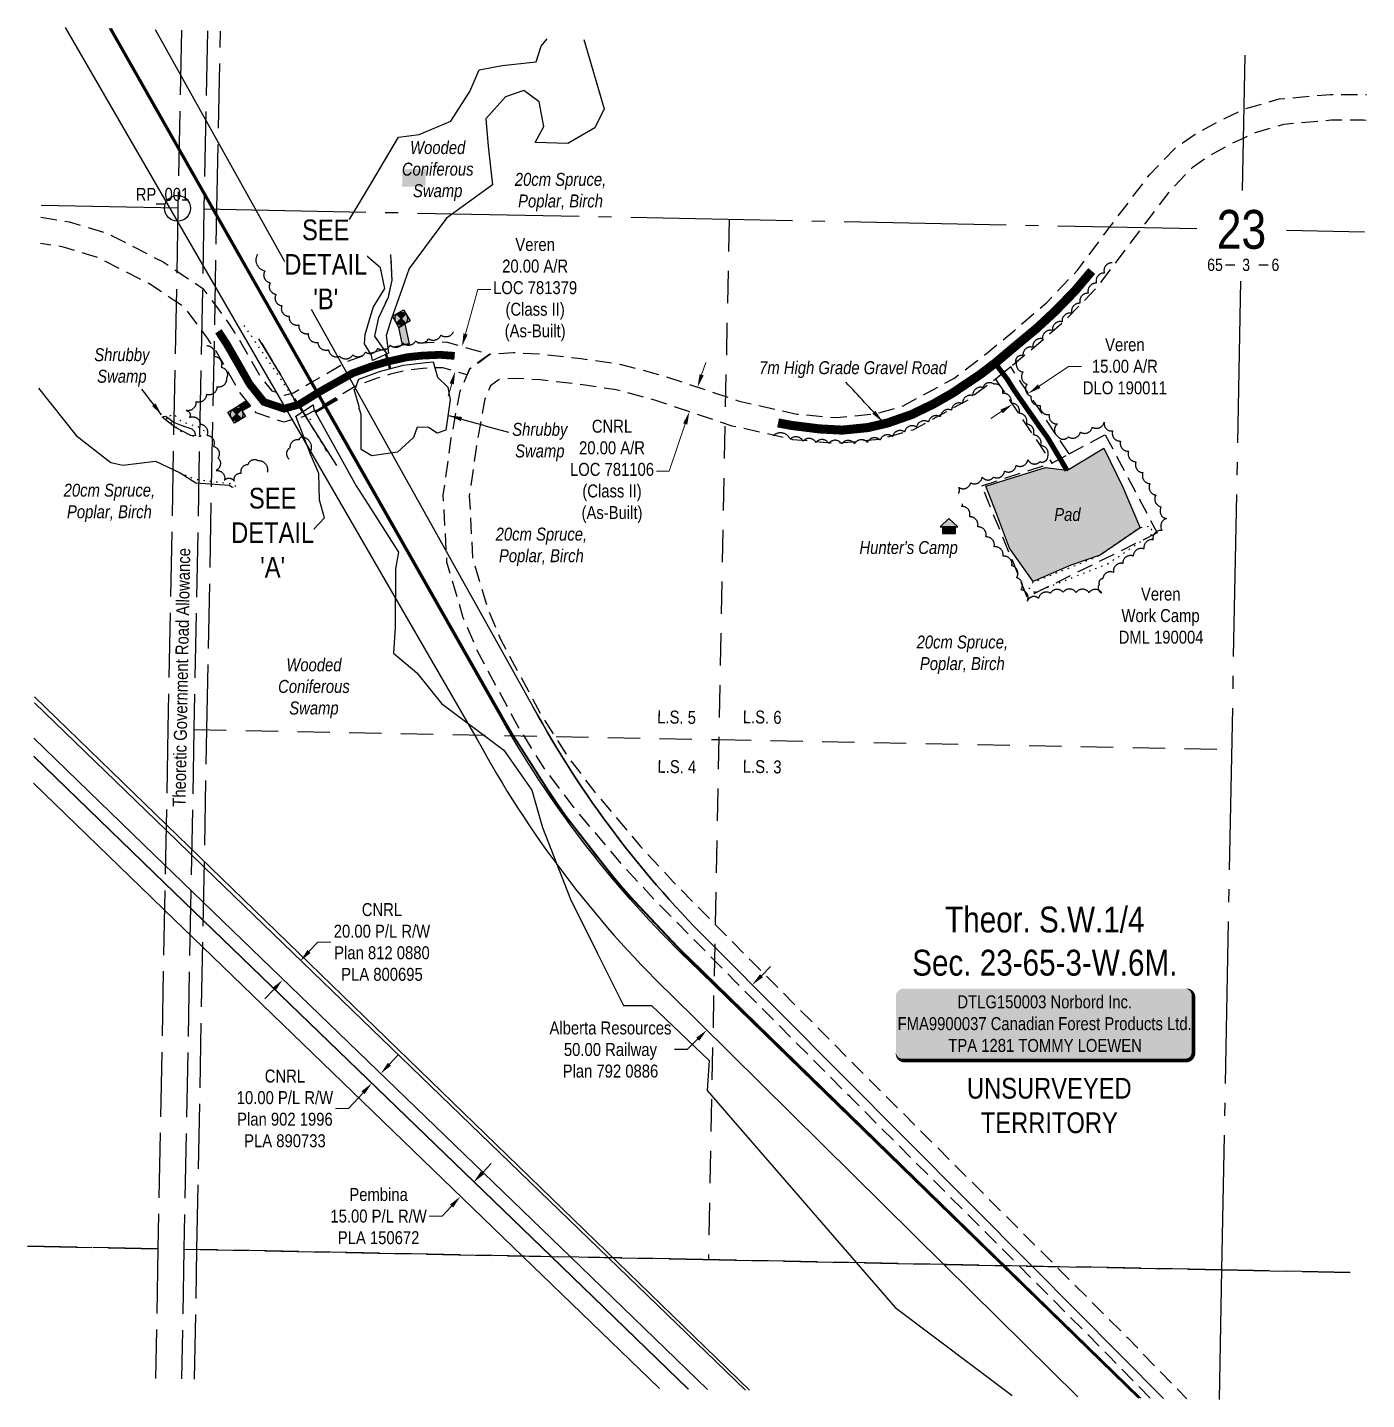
# Model space of a CAD drawing. Extents: x 411663 to 415611, y 6054512 to 6057545.
# Drawn here: x 412572 to 413607, y 6054622 to 6055682 of the extents above; entities that cross this region are included whole.
import ezdxf
from ezdxf.enums import TextEntityAlignment as Align

# ---------------------------------------------------------------- set-up
doc = ezdxf.new("R2010")
doc.units = 0
doc.header["$LTSCALE"] = 5
for name, pattern in [('0', [1, 1, 0]), ('DASHED', [19.05, 12.7, -6.35]), ('foc-ACCESSROAD', [3.75, 2.5, -1.25]), ('foc-LSD', [8, 5, -3]), ('foc-QUARTERLINE', [33, 25, -3, 2, -3]), ('foc-SEISMIC', [20.5, 15, -1, 0.5, -1, 0.5, -1, 0.5, -1]), ('foc-TOPO', [1, 0.2, -0.8]), ('foc-TOPO-ephemeral', [6.25, 3.125, -0.625, 0.625, -0.625, 0.625, -0.625]), ('foc-UNSURVEYED', [12.5, 10, -2.5])]:
    doc.linetypes.add(name, pattern=pattern)
for name, color, linetype in [('10', 1, 'Continuous'), ('35', 37, 'Continuous'), ('9', 3, 'Continuous'), ('AS-RAILWAY', 13, 'TRACKS'), ('AS-RESIDENCE', 14, 'Continuous'), ('AS-ROADS', 254, 'Continuous'), ('AS-SEISMIC', 224, 'foc-SEISMIC'), ('AS-UNDERLAY-H', 141, 'Continuous'), ('C-AR', 13, 'foc-ACCESSROAD'), ('C-SYMBOL', 7, 'Continuous'), ('C-WS', 13, 'foc-ACCESSROAD'), ('DETAIL-T', 7, 'Continuous'), ('F-AR', 190, 'foc-ACCESSROAD'), ('F-RW', 190, 'Continuous'), ('L-QSEC', 8, 'foc-QUARTERLINE'), ('L-ROAD-T', 7, 'Continuous'), ('L-SECLBL', 7, 'Continuous'), ('L-SECTION-LSD', 7, 'foc-LSD'), ('L-TITLEDB', 4, 'Continuous'), ('L-TITLEDB-T', 4, 'Continuous'), ('L-UNS-T', 3, 'Continuous'), ('L-USEC', 7, 'foc-UNSURVEYED'), ('P-TEMP-H', 41, 'Continuous'), ('P-TEMP_WORKSPACE', 46, 'Continuous'), ('P-TXT', 4, 'Continuous'), ('T-BUSH', 110, '0'), ('T-DRAW', 143, 'foc-TOPO-ephemeral'), ('T-GENERAL', 48, 'foc-TOPO'), ('T-LOW-AREA', 48, 'foc-TOPO'), ('WETLAND', 143, 'Continuous'), ('WETLAND-T', 146, 'Continuous')]:
    doc.layers.add(name, color=color, linetype=linetype)
for name, color, linetype, lineweight in [('AS-GENERAL', 48, 'Continuous', 18), ('C-AR-T', 13, 'Continuous', 9), ('C-WS-T', 13, 'Continuous', 9), ('F-AR-T', 190, 'Continuous', 9), ('F-RW-T', 190, 'Continuous', 9)]:
    doc.layers.add(name, color=color, linetype=linetype, lineweight=lineweight)
doc.styles.add('100L', font='ARIALN.TTF', dxfattribs={"height": 11})
doc.styles.add('175L', font='ARIALN.TTF', dxfattribs={"height": 20})
doc.styles.add('80', font='ARIALN.TTF', dxfattribs={"height": 10})
doc.styles.add('80CG', font='ARIALN.TTF', dxfattribs={"height": 10})
doc.styles.add('80L', font='ARIALN.TTF', dxfattribs={"height": 10})
doc.styles.add('foc-LtypeFont', font='ARIALN.TTF', dxfattribs={"height": 7.35})
doc.styles.add('SIMPLEX', font='ARIALN.TTF')
doc.linetypes.add('foc-TOPO-flowdirection-NOLINE', pattern='A,0,[">",foc-LtypeFont,S=0.3,R=0,X=0,Y=-0.945],-20,[">",foc-LtypeFont,S=0.3,R=0,X=0,Y=-0.945],0', length=20)
doc.linetypes.add('TRACKS', pattern='A,3.81,[130,ltypeshp1.shx,S=6.35,R=0,X=0,Y=0],3.81', length=7.62)
doc.dimstyles.new('Compass 5 000', dxfattribs={"dimscale": 5, "dimtxt": 9, "dimasz": 2, "dimexe": 0.2, "dimexo": 0.0625, "dimgap": 0.5, "dimtad": 0, "dimtih": 1, "dimtoh": 1, "dimzin": 0, "dimdsep": 46, "dimtxsty": '80CG', "dimcen": 0.1, "dimse1": 1, "dimse2": 1, "dimclrd": 256, "dimclrt": 256, "dimaunit": 1, "dimadec": 4, "dimazin": 0, "dimtfac": 0.06, "dimtofl": 0, "dimtmove": 0, "dimatfit": 1, "dimfxl": 0.2, "dimtolj": 1, "dimtzin": 0, "dimlwd": -1, "dimarcsym": 0})

# ---------------------------------------------------------------- blocks, each defined once
blk = doc.blocks.new('L-SECLBL')
at = {"layer": '9', "color": 7}
for p, q in [((-5.1, -27.8), (-12.3, -27.8)), ((20.7, -27.8), (13.5, -27.8))]:
    blk.add_line(p, q, dxfattribs=at)
at = {"layer": '10', "color": 2, "style": 'SIMPLEX'}
blk.add_attdef('SEC', text='', height=30, dxfattribs=at).set_placement((0, 0), align=Align.MIDDLE)
at = {"layer": '10', "color": 5, "style": '80L'}
blk.add_attdef('TWP', text='', height=9.5, dxfattribs=at).set_placement((-14.4, -27.4), align=Align.MIDDLE_RIGHT)
blk.add_attdef('RGE', text='', height=9.5, dxfattribs=at).set_placement((3.6, -27.4), align=Align.MIDDLE_CENTER)
blk.add_attdef('MER', text='', height=9.5, dxfattribs=at).set_placement((23.2, -27.4), align=Align.MIDDLE_LEFT)
blk = doc.blocks.new('*D423')
at = {"layer": 'C-AR-T', "transparency": 16777216}
for p, q in [((413354.3, 6055404.6), (413377, 6055419.9)), ((413377, 6055419.9), (413387, 6055419.9)), ((413325.2, 6055385), (413316.9, 6055379.5))]:
    blk.add_line(p, q, dxfattribs=at)
for points in [[(413353.3, 6055406), (413355.2, 6055403.2), (413346, 6055399)], [(413324.3, 6055386.4), (413326.2, 6055383.7), (413333.5, 6055390.6)]]:
    blk.add_solid(points, dxfattribs=at)
at = {"layer": 'C-AR-T', "transparency": 16777216, "insert": (413420.5, 6055419.9), "char_height": 10, "attachment_point": 5, "style": '80CG'}
blk.add_mtext('\\A1;Veren\\P15.00 A/R\\PDLO 190011', dxfattribs=at)
blk = doc.blocks.new('*D424')
at = {"layer": 'F-RW-T', "transparency": 16777216}
for p, q in [((412789.9, 6054967.8), (412796.7, 6054975.1)), ((412796.7, 6054975.1), (412806.7, 6054975.1)), ((412762.7, 6054938.5), (412755.9, 6054931.1))]:
    blk.add_line(p, q, dxfattribs=at)
for points in [[(412788.7, 6054968.9), (412791.1, 6054966.6), (412783.1, 6054960.4)], [(412761.5, 6054939.6), (412763.9, 6054937.3), (412769.5, 6054945.8)]]:
    blk.add_solid(points, dxfattribs=at)
at = {"layer": 'F-RW-T', "transparency": 16777216, "insert": (412846.3, 6054975.1), "char_height": 10, "attachment_point": 5, "style": '80CG'}
blk.add_mtext('\\A1;CNRL\\P20.00 P/L R/W\\PPlan 812 0880\\PPLA 800695', dxfattribs=at)
blk = doc.blocks.new('*D425')
at = {"layer": 'F-RW-T', "transparency": 16777216}
for p, q in [((412852.1, 6054880.7), (412858.9, 6054888)), ((412831.7, 6054858.7), (412820.4, 6054846.5)), ((412820.4, 6054846.5), (412810.4, 6054846.5))]:
    blk.add_line(p, q, dxfattribs=at)
for points in [[(412850.9, 6054881.8), (412853.3, 6054879.6), (412845.3, 6054873.4)], [(412830.5, 6054859.8), (412832.9, 6054857.6), (412838.5, 6054866)]]:
    blk.add_solid(points, dxfattribs=at)
at = {"layer": 'F-RW-T', "transparency": 16777216, "insert": (412771.3, 6054846.5), "char_height": 10, "attachment_point": 5, "style": '80CG'}
blk.add_mtext('\\A1;CNRL\\P10.00 P/L R/W\\PPlan 902 1996\\PPLA 890733', dxfattribs=at)
blk = doc.blocks.new('*D426')
at = {"layer": 'F-RW-T', "transparency": 16777216}
for p, q in [((412923.9, 6054796.8), (412930.7, 6054804.1)), ((412900.1, 6054771.1), (412892.8, 6054763.3)), ((412892.8, 6054763.3), (412882.8, 6054763.3))]:
    blk.add_line(p, q, dxfattribs=at)
for points in [[(412922.7, 6054797.9), (412925.1, 6054795.6), (412917.1, 6054789.4)], [(412898.9, 6054772.3), (412901.3, 6054770), (412906.9, 6054778.5)]]:
    blk.add_solid(points, dxfattribs=at)
at = {"layer": 'F-RW-T', "transparency": 16777216, "insert": (412843.7, 6054763.3), "char_height": 10, "attachment_point": 5, "style": '80CG'}
blk.add_mtext('\\A1;Pembina\\P15.00 P/L R/W\\PPLA 150672', dxfattribs=at)
blk = doc.blocks.new('*U421')
h = blk.add_hatch(color=255)
edge = h.paths.add_edge_path()
edge.add_line((-109, -28.5), (109, -28.5))
edge.add_arc((109, -22.5), 6, 270, 360)
edge.add_line((115, -22.5), (115, 21))
edge.add_arc((109, 21), 6, 0, 90)
edge.add_line((109, 27), (-109, 27))
edge.add_arc((-109, 21), 6, 90, 180)
edge.add_line((-115, 21), (-115, -22.5))
edge.add_arc((-109, -22.5), 6, 180, 270)
at = {"color": 44, "flags": 128}
blk.add_lwpolyline([(-109, -28.5, 3, 3, 0), (109, -28.5, 3, 3, 0.414214), (115, -22.5, 3, 3, 0), (115, 21, 3, 0, 0.414214), (109, 27, 0, 0, 0), (-109, 27, 0, 0, 0.414214), (-115, 21, 0, 0, 0), (-115, -22.5, 0, 3, 0.414214)], format="xyseb", close=True, dxfattribs=at)
at = {"color": 44, "style": '80'}
blk.add_attdef('ENTER_TEXT_001', (-36, -5), '', height=10, dxfattribs=at)
blk = doc.blocks.new('res_occ')
for points in [[(0.1, 0.89), (-1.26, -0.37), (1.46, -0.37)], [(-0.9, -1.43), (1.1, -1.43), (1.1, -0.37), (-0.9, -0.37)]]:
    blk.add_hatch(color=14).paths.add_polyline_path(points)
at = {"color": 14}
for points in [[(0.1, 0.89), (-1.26, -0.37), (1.46, -0.37)], [(-0.9, -1.43), (1.1, -1.43), (1.1, -0.37), (-0.9, -0.37)]]:
    blk.add_lwpolyline(points, close=True, dxfattribs=at)
blk = doc.blocks.new('*D428')
at = {"layer": 'C-AR-T', "transparency": 16777216}
for p, q in [((412910.9, 6055444.9), (412920.4, 6055479.2)), ((412920.4, 6055479.2), (412930.4, 6055479.2)), ((412900.2, 6055406.4), (412897.5, 6055396.8))]:
    blk.add_line(p, q, dxfattribs=at)
for points in [[(412909.3, 6055445.4), (412912.5, 6055444.5), (412908.2, 6055435.3)], [(412898.6, 6055406.8), (412901.8, 6055406), (412902.9, 6055416)]]:
    blk.add_solid(points, dxfattribs=at)
at = {"layer": 'C-AR-T', "transparency": 16777216, "insert": (412964.7, 6055479.2), "char_height": 10, "attachment_point": 5, "style": '80CG'}
blk.add_mtext('\\A1;Veren\\P20.00 A/R\\PLOC 781379\\P(Class II)\\P(As-Built)', dxfattribs=at)
blk = doc.blocks.new('*D429')
at = {"layer": 'L-TITLEDB-T', "transparency": 16777216}
for p, q in [((413139.6, 6054949.1), (413146.7, 6054956.1)), ((413090.3, 6054900), (413082.3, 6054892)), ((413082.3, 6054892), (413072.3, 6054892))]:
    blk.add_line(p, q, dxfattribs=at)
for points in [[(413138.5, 6054950.3), (413140.8, 6054947.9), (413132.5, 6054942)], [(413089.1, 6054901.2), (413091.5, 6054898.8), (413097.4, 6054907.1)]]:
    blk.add_solid(points, dxfattribs=at)
at = {"layer": 'L-TITLEDB-T', "transparency": 16777216, "insert": (413022.9, 6054892), "char_height": 10, "attachment_point": 5, "style": '80CG'}
blk.add_mtext('\\A1;Alberta Resources\\P50.00 Railway\\PPlan 792 0886', dxfattribs=at)
blk = doc.blocks.new('*D474')
at = {"layer": 'F-AR-T', "transparency": 16777216}
for p, q in [((413093.4, 6055413.3), (413096.6, 6055422.8)), ((413080.7, 6055375.4), (413068.4, 6055338.8)), ((413068.4, 6055338.8), (413058.4, 6055338.8))]:
    blk.add_line(p, q, dxfattribs=at)
for points in [[(413091.8, 6055413.8), (413095, 6055412.8), (413090.2, 6055403.8)], [(413079.1, 6055375.9), (413082.3, 6055374.9), (413083.9, 6055384.9)]]:
    blk.add_solid(points, dxfattribs=at)
at = {"layer": 'F-AR-T', "transparency": 16777216, "insert": (413024.1, 6055338.8), "char_height": 10, "attachment_point": 5, "style": '80CG'}
blk.add_mtext('\\A1;CNRL\\P20.00 A/R\\PLOC 781106\\P(Class II)\\P(As-Built)', dxfattribs=at)
blk = doc.blocks.new('*X488')
at = {"color": 0}
for p, q in [((102.1, -2061.6), (108.8, -2061.6)), ((102.2, -2061.7), (108.8, -2061.7)), ((102.3, -2061.4), (108.6, -2061.4)), ((102.3, -2061.9), (108.6, -2061.9)), ((102.3, -2068.1), (108.6, -2068.1)), ((102.5, -2061.2), (108.5, -2061.2)), ((102.5, -2062), (108.4, -2062)), ((102.5, -2068), (108.4, -2068)), ((102.6, -2062.2), (108.3, -2062.2)), ((102.7, -2061.1), (108.2, -2061.1)), ((102.7, -2067.8), (108.3, -2067.8)), ((102.8, -2062.3), (108.1, -2062.3)), ((102.8, -2067.7), (108.1, -2067.7)), ((102.9, -2060.9), (108, -2060.9)), ((103, -2062.5), (108, -2062.5)), ((103, -2067.5), (108, -2067.5)), ((103.1, -2062.7), (107.8, -2062.7)), ((103.1, -2067.3), (107.8, -2067.3)), ((103.2, -2060.8), (107.7, -2060.8)), ((103.3, -2062.8), (107.7, -2062.8)), ((103.3, -2067.2), (107.6, -2067.2)), ((103.4, -2063), (107.5, -2063)), ((103.4, -2067), (107.5, -2067)), ((103.5, -2060.6), (107.4, -2060.6)), ((103.6, -2063.1), (107.3, -2063.1)), ((103.6, -2066.9), (107.3, -2066.9)), ((103.7, -2063.3), (107.2, -2063.3)), ((103.8, -2066.7), (107.2, -2066.7)), ((103.9, -2060.5), (107, -2060.5)), ((103.9, -2063.4), (107, -2063.4)), ((103.9, -2066.6), (107, -2066.6)), ((104.1, -2063.6), (106.9, -2063.6)), ((104.1, -2066.4), (106.9, -2066.4)), ((104.2, -2063.7), (106.7, -2063.7)), ((104.2, -2066.2), (106.7, -2066.2)), ((104.4, -2063.9), (106.6, -2063.9)), ((104.4, -2066.1), (106.6, -2066.1)), ((104.5, -2060.3), (106.5, -2060.3)), ((104.5, -2064.1), (106.4, -2064.1)), ((104.5, -2065.9), (106.4, -2065.9)), ((104.7, -2064.2), (106.3, -2064.2)), ((104.7, -2065.8), (106.2, -2065.8)), ((104.8, -2064.4), (106.1, -2064.4)), ((104.8, -2065.6), (106.1, -2065.6)), ((105, -2064.5), (105.9, -2064.5)), ((105, -2065.5), (105.9, -2065.5)), ((105.1, -2064.7), (105.8, -2064.7)), ((105.2, -2065.3), (105.8, -2065.3)), ((105.3, -2064.8), (105.6, -2064.8)), ((105.3, -2065.2), (105.6, -2065.2)), ((102.1, -2068.4), (108.8, -2068.4)), ((102.2, -2068.3), (108.7, -2068.3)), ((102.3, -2068.6), (108.7, -2068.6)), ((102.5, -2068.7), (108.5, -2068.7)), ((102.7, -2068.9), (108.3, -2068.9)), ((102.9, -2069.1), (108, -2069.1)), ((103.2, -2069.2), (107.8, -2069.2)), ((103.5, -2069.4), (107.4, -2069.4)), ((103.9, -2069.5), (107.1, -2069.5)), ((104.4, -2069.7), (106.5, -2069.7))]:
    blk.add_line(p, q, dxfattribs=at)
blk = doc.blocks.new('SP')
for p, q in [((0.68, -0.68), (-0.68, 0.68)), ((-0.68, -0.68), (0.68, 0.68))]:
    blk.add_line(p, q)
blk.add_circle((0, 0), 0.96)
at = {"xscale": 0.2, "yscale": 0.2, "zscale": 0.2}
blk.add_blockref('*X488', (-21.09, 413), dxfattribs=at)

msp = doc.modelspace()

# ---------------------------------------------------------------- hatches: boundary and pattern name
at = {"layer": 'AS-ROADS'}
h = msp.add_hatch(color=256, dxfattribs=at)
h.dxf.hatch_style = 1
h.paths.add_polyline_path([(413404.227, 6055356.789), (413418.792, 6055326.595), (413432.314, 6055295.034), (413401.419, 6055274.043), (413378.663, 6055266.309), (413349.637, 6055253.636), (413331.333, 6055279.546), (413321.222, 6055306.148), (413312.933, 6055327.201), (413328.519, 6055332.204), (413359.231, 6055341.703), (413375.687, 6055339.584), (413375.76, 6055339.54)])
at = {"layer": 'AS-UNDERLAY-H'}
h = msp.add_hatch(color=256, dxfattribs=at)
h.dxf.hatch_style = 1
h.paths.add_polyline_path([(412862.266, 6055572.315), (412880.333, 6055572.315), (412879.916, 6055558.629), (412861.849, 6055558.629)])
at = {"layer": 'P-TEMP-H'}
h = msp.add_hatch(color=256, dxfattribs=at)
h.dxf.hatch_style = 1
h.paths.add_polyline_path([(412854.377, 6055458.651), (412863.027, 6055463.66), (412868.036, 6055455.01), (412859.386, 6055450.001)])
h = msp.add_hatch(color=256, dxfattribs=at)
h.dxf.hatch_style = 1
h.paths.add_polyline_path([(412862.288, 6055436.447), (412859.386, 6055450.001), (412863.933, 6055452.634), (412867.239, 6055437.193), (412864.083, 6055436.85)])
h = msp.add_hatch(color=256, dxfattribs=at)
h.dxf.hatch_style = 1
h.paths.add_polyline_path([(412741.673, 6055393.229), (412735.681, 6055389.759), (412738.302, 6055385.501), (412744.836, 6055389.285)])
h = msp.add_hatch(color=256, dxfattribs=at)
h.dxf.hatch_style = 1
h.paths.add_polyline_path([(412735.681, 6055389.759), (412740.923, 6055381.243), (412732.407, 6055376.001), (412727.165, 6055384.517)])

# ---------------------------------------------------------------- linework, layer by layer
at = {"layer": '35', "color": 3}
msp.add_circle((412688.345, 6055542.03), 10, dxfattribs=at)
at = {"layer": 'AS-GENERAL', "const_width": 1.999, "flags": 128}
for points in [[(412849.613, 6055428.73), (412852.679, 6055417.912)], [(412785.106, 6055384.973), (412778.459, 6055394.851)], [(412811.946, 6055394.651), (412794.591, 6055384.549)]]:
    msp.add_lwpolyline(points, dxfattribs=at)
at = {"layer": 'AS-ROADS', "flags": 128}
for points, const_width in [([(413394.885, 6055493.594), (413382.191, 6055478.513), (413366.45, 6055462.326), (413352.088, 6055449.058), (413336.065, 6055435.746), (413320.387, 6055422.507), (413308.572, 6055413.553), (413287.174, 6055399.17), (413272.46, 6055390.744), (413255.744, 6055382.687), (413237.023, 6055376.127), (413221.874, 6055372.602), (413202.125, 6055370.622), (413184.583, 6055371.55), (413162.777, 6055374.272), (413152.445, 6055376.225)], 6.997), ([(412902.51, 6055428.005), (412891.216, 6055428.802), (412877.182, 6055428.182), (412865.68, 6055426.933), (412850.34, 6055423.483), (412839.496, 6055420.305), (412823.598, 6055414.578), (412796.567, 6055399.357), (412782.053, 6055390.333), (412770.671, 6055387.183), (412755.092, 6055392.378), (412744.092, 6055406.093), (412735.081, 6055421.94), (412726.539, 6055436.759), (412719.895, 6055446.973)], 5.997), ([(413375.76, 6055339.54), (413360.773, 6055364.721), (413354.312, 6055373.704), (413347.726, 6055383.105), (413341.578, 6055391.928), (413335.171, 6055401.111), (413329.507, 6055410.122), (413323.171, 6055418.428), (413320.387, 6055422.507)], 3.998)]:
    msp.add_lwpolyline(points, dxfattribs=dict(at, const_width=const_width))
msp.add_lwpolyline([(413404.227, 6055356.789), (413418.792, 6055326.595), (413432.314, 6055295.034), (413401.419, 6055274.043), (413378.663, 6055266.309), (413349.637, 6055253.636), (413331.333, 6055279.546), (413321.222, 6055306.148), (413312.933, 6055327.201), (413328.519, 6055332.204), (413359.231, 6055341.703), (413375.687, 6055339.584), (413375.76, 6055339.54)], close=True, dxfattribs=at)
at = {"layer": 'C-AR', "flags": 128}
msp.add_lwpolyline([(412582.569, 6055535.094), (412604.655, 6055531.572), (412634.351, 6055522.496), (412677.245, 6055500.54), (412687.709, 6055493.562), (412707.807, 6055480.16), (412717.36, 6055467.379), (412728.318, 6055452.464), (412735.109, 6055442.025), (412743.8, 6055426.947), (412752.432, 6055411.767), (412761.091, 6055400.97), (412770.986, 6055397.67), (412777.805, 6055399.558), (412791.736, 6055407.625), (412819.725, 6055423.832), (412836.438, 6055429.853), (412847.879, 6055433.206), (412864.083, 6055436.85), (412876.465, 6055438.195), (412891.392, 6055438.854), (412896.645, 6055438.484), (412929.588, 6055429.336), (412914.013, 6055417.849), (412912.117, 6055413.449), (412893.284, 6055418.68), (412891.128, 6055418.832), (412877.987, 6055418.251), (412867.365, 6055417.098), (412852.889, 6055413.842), (412842.642, 6055410.839), (412827.946, 6055405.545), (412801.801, 6055390.352), (412785.882, 6055381.05), (412770.444, 6055376.778), (412749.181, 6055383.868), (412735.84, 6055400.501), (412726.45, 6055417.015), (412718.057, 6055431.575), (412711.56, 6055441.564), (412693.855, 6055465.437), (412687.252, 6055469.84), (412666.154, 6055483.909), (412626.831, 6055503.891), (412600.138, 6055512.05), (412582.308, 6055514.893)], dxfattribs=at)
at = {"layer": 'C-AR'}
msp.add_lwpolyline([(413377.403, 6055352.287), (413332.234, 6055419.411), (413320.522, 6055409.959), (413364.101, 6055345.198)], close=True, dxfattribs=at)
at = {"layer": 'C-WS'}
msp.add_lwpolyline([(413377.41, 6055352.289), (413405.201, 6055367.1), (413445.556, 6055291.194), (413345.105, 6055241.666), (413309.918, 6055327.604), (413364.108, 6055345.201), (413364.108, 6055345.201), (413377.41, 6055352.289)], close=True, dxfattribs=at)
at = {"layer": 'F-AR', "flags": 128}
for points in [[(413439.982, 6054622.671), (413408.421, 6054655.175), (413338.764, 6054724.898), (413313.761, 6054749.932), (413208.056, 6054855.43), (413118.315, 6054945.697), (413056.909, 6055007.832), (413031.199, 6055035.666), (412995.3, 6055078.354), (412972.539, 6055108.249), (412952.06, 6055140.685), (412919.845, 6055200.473), (412909.171, 6055225.631), (412896.511, 6055268.567), (412893.72, 6055320.562), (412899.897, 6055364.311), (412906.681, 6055400.67), (412914.084, 6055417.85), (412929.666, 6055429.342), (412947.939, 6055430.641), (412970.235, 6055429.312), (412999.959, 6055426.017), (413031.303, 6055421.439), (413063.813, 6055412.688), (413122.274, 6055393.071), (413166.95, 6055383.017), (413197.782, 6055380.311), (413227.299, 6055383.225), (413249.046, 6055389.324), (413288.225, 6055410.636), (413310.825, 6055427.683), (413335.424, 6055447.965), (413359.804, 6055469.013), (413384.057, 6055494.376), (413405.5, 6055523.123), (413408.958, 6055527.663), (413439.477, 6055567.756), (413459.475, 6055588.586), (413474.874, 6055599.265), (413492.935, 6055609.281), (413512.318, 6055618.292), (413514.096, 6055619.119), (413539.758, 6055626.571), (413579.052, 6055629.969), (413606.268, 6055630.09), (413607.301, 6055629.94)], [(413607.021, 6055609.78), (413604.868, 6055610.093), (413579.96, 6055609.984), (413543.442, 6055606.826), (413521.138, 6055600.349), (413511.893, 6055596.05), (413502.008, 6055591.454), (413485.443, 6055582.269), (413472.51, 6055573.299), (413454.689, 6055554.738), (413433.708, 6055527.174), (413421.464, 6055511.094), (413399.35, 6055481.444), (413373.59, 6055454.507), (413348.316, 6055432.686), (413323.208, 6055411.984), (413299.079, 6055393.784), (413256.616, 6055370.687), (413231.007, 6055363.504), (413197.892, 6055360.236), (413163.868, 6055363.22), (413116.885, 6055373.793), (413058.03, 6055393.543), (413027.246, 6055401.831), (412997.412, 6055406.187), (412968.538, 6055409.388), (412948.053, 6055410.609), (412936.865, 6055409.813), (412930.302, 6055404.972), (412925.922, 6055394.808), (412919.629, 6055361.078), (412913.786, 6055319.692), (412916.347, 6055271.975), (412928.021, 6055232.384), (412937.884, 6055209.136), (412969.331, 6055150.774), (412988.975, 6055119.661), (413010.911, 6055090.848), (413046.199, 6055048.888), (413071.363, 6055021.644), (413132.512, 6054959.77), (413222.205, 6054869.551), (413327.893, 6054764.07), (413367.589, 6054724.328), (413422.664, 6054669.202), (413468.391, 6054622.108)]]:
    msp.add_lwpolyline(points, dxfattribs=at)
at = {"layer": 'F-RW'}
for points in [[(412577.719, 6055160.012), (412679.39, 6055061.61), (412698.057, 6055043.545), (412708.993, 6055032.981), (413021.449, 6054731.184), (413127.383, 6054628.868)], [(413098.018, 6054629.451), (412992.083, 6054731.767), (412708.468, 6055005.707), (412684.172, 6055029.175), (412678.865, 6055034.311), (412577.364, 6055132.546)], [(412577.364, 6055132.546), (412678.865, 6055034.311), (412684.172, 6055029.175), (412708.468, 6055005.707), (412992.083, 6054731.767), (413098.018, 6054629.451)], [(412577.182, 6055118.403), (412678.301, 6055020.537), (412707.918, 6054991.931), (412977.23, 6054731.805), (413082.894, 6054629.75)], [(413083.336, 6054629.742), (412977.401, 6054732.058), (412708.205, 6054992.071), (412678.602, 6055020.665), (412577.187, 6055118.816)], [(413060.852, 6054630.187), (412955.188, 6054732.243), (412707.524, 6054971.459), (412677.907, 6055000.065), (412667.876, 6055009.754), (412576.915, 6055097.788)]]:
    msp.add_lwpolyline(points, dxfattribs=at)
at = {"layer": 'L-QSEC', "flags": 128}
for points in [[(413513.18, 6055660.398), (413511.183, 6055555.719)], [(412688.643, 6055542.024), (412582.965, 6055544.119)], [(412708.75, 6055541.626), (413476.091, 6055526.421)], [(413545.329, 6055525.05), (413605.83, 6055523.853)], [(413509.848, 6055485.763), (413495.272, 6054721.807)], [(413495.272, 6054721.807), (413493.36, 6054621.613)]]:
    msp.add_lwpolyline(points, dxfattribs=at)
at = {"layer": 'L-SECTION-LSD', "flags": 128}
for points in [[(413114.556, 6055533.585), (413098.611, 6054729.415)], [(412701.002, 6055139.311), (413106.584, 6055131.536)], [(413106.584, 6055131.536), (413502.945, 6055123.938)]]:
    msp.add_lwpolyline(points, dxfattribs=at)
at = {"layer": 'L-TITLEDB', "linetype": 'Continuous'}
for points in [[(412601.365, 6055681.749), (412919.946, 6055131.593)], [(412670.949, 6055680.127), (412963.196, 6055156.638)], [(413384.083, 6054623.779), (413280.878, 6054725.788), (413068.61, 6054935.594)]]:
    msp.add_lwpolyline(points, dxfattribs=at)
msp.add_lwpolyline([(412963.196, 6055156.638, 0.07438651), (413103.585, 6054971.15, -0.07438651)], format="xyb", close=True, dxfattribs=at)
at = {"layer": 'L-USEC'}
for p, q in [((412691.294, 6055679.653), (412688.641, 6055541.932)), ((412711.4, 6055679.185), (412708.748, 6055541.544)), ((412718.783, 6055541.335), (412721.435, 6055678.951)), ((412688.641, 6055541.932), (412680.901, 6055140.019)), ((412708.748, 6055541.544), (412701.008, 6055139.632)), ((412711.044, 6055139.423), (412718.783, 6055541.335)), ((412680.901, 6055140.019), (412673.16, 6054738.106)), ((412701.008, 6055139.632), (412693.268, 6054737.719)), ((412703.303, 6054737.509), (412711.044, 6055139.423)), ((412673.16, 6054738.106), (412572.291, 6054740.106)), ((412572.291, 6054740.106), (412673.16, 6054738.106)), ((412673.16, 6054738.106), (412671.231, 6054637.912)), ((412673.16, 6054738.106), (412673.16, 6054738.106)), ((412693.268, 6054737.719), (412691.338, 6054637.513)), ((412693.268, 6054737.719), (413094.234, 6054729.758)), ((412701.374, 6054637.314), (412703.303, 6054737.509)), ((413094.234, 6054729.758), (412703.303, 6054737.509)), ((413495.214, 6054721.808), (413094.234, 6054729.758)), ((413094.234, 6054729.758), (413495.214, 6054721.808)), ((413594.686, 6054719.839), (413495.214, 6054721.808)), ((413495.214, 6054721.808), (413594.686, 6054719.839))]:
    msp.add_line(p, q, dxfattribs=at)
at = {"layer": 'P-TEMP_WORKSPACE'}
for points in [[(412854.377, 6055458.651), (412863.027, 6055463.66), (412868.036, 6055455.01), (412859.386, 6055450.001)], [(412862.288, 6055436.447), (412859.386, 6055450.001), (412863.933, 6055452.634), (412867.239, 6055437.193), (412864.083, 6055436.85)], [(412741.673, 6055393.229), (412735.681, 6055389.759), (412738.302, 6055385.501), (412744.836, 6055389.285)], [(412735.681, 6055389.759), (412740.923, 6055381.243), (412732.407, 6055376.001), (412727.165, 6055384.517)]]:
    msp.add_lwpolyline(points, close=True, dxfattribs=at)
at = {"layer": 'T-BUSH', "flags": 128}
for points in [[(412901.418, 6055446.534, -0.52056705), (412891.733, 6055444.061, -0.52056705), (412882.145, 6055441.236, -0.52056705), (412872.329, 6055439.453, -0.52056705), (412862.439, 6055437.998, -0.52056705), (412852.6, 6055436.255, -0.52056705), (412842.887, 6055433.95, -0.52056705), (412833.371, 6055430.891, -0.52056705), (412823.676, 6055428.663, -0.52056705), (412813.745, 6055427.536, -0.52056705), (412805.267, 6055432.585, -0.52056705), (412797.038, 6055438.228, -0.52056705), (412789.665, 6055444.977, -0.52056705), (412782.277, 6055451.71, -0.52056705), (412774.753, 6055458.291, -0.52056705), (412769.154, 6055466.485, -0.52056705), (412764.57, 6055475.363, -0.52056705), (412760.111, 6055484.309, -0.52056705), (412755.962, 6055493.396, -0.52056705), (412750.462, 6055506.672, -0.52056705)], [(413410.749, 6055499.891, 0.52056705), (413404.613, 6055492.001, 0.52056705), (413398.476, 6055484.111, 0.52056705), (413392.196, 6055476.335, 0.52056705), (413385.859, 6055468.604, 0.52056705), (413379.465, 6055460.93, 0.52056705), (413371.981, 6055454.303, 0.52056705), (413364.498, 6055447.676, 0.52056705), (413356.921, 6055441.157, 0.52056705), (413349.322, 6055434.663, 0.52056705), (413341.724, 6055428.169, 0.52056705), (413335.977, 6055423.258, 0.52056705)], [(412710.954, 6055435.939, -0.52056705), (412716.499, 6055427.622, -0.52056705), (412722.044, 6055419.305, -0.52056705), (412726.037, 6055410.51, -0.52056705), (412718.77, 6055404.026, -0.52056705), (412710.607, 6055398.257, -0.52056705), (412702.451, 6055392.48, -0.52056705), (412695.017, 6055385.798, -0.52056705), (412697.667, 6055380.491, -0.52056705), (412705.87, 6055375.234, -0.52056705), (412710.995, 6055366.653, -0.52056705), (412716.121, 6055358.071, -0.52056705), (412719.594, 6055349.193, -0.52056705), (412718.099, 6055339.455, -0.52056705), (412724.583, 6055331.848, -0.52056705), (412732.116, 6055331.213, -0.52056705), (412737.597, 6055337.344, -0.52056705), (412742.924, 6055344.043, -0.52056705), (412750.428, 6055347.145, -0.52056705), (412757.614, 6055338.111, -0.52056705)], [(413337.207, 6055424.351, 0.52056705), (413341.871, 6055415.51, 0.52056705), (413344.809, 6055406.038, 0.52056705), (413347.979, 6055396.839, 0.52056705), (413355.051, 6055389.775, 0.52056705), (413362.123, 6055382.711, 0.52056705), (413368.514, 6055375.435, 0.52056705), (413368.43, 6055366.066, 0.52056705), (413376.813, 6055365.453, 0.52056705), (413386.13, 6055369.057, 0.52056705), (413395.329, 6055372.967, 0.52056705), (413404.528, 6055376.877, 0.52056705), (413410.978, 6055370.039, 0.52056705), (413417.168, 6055362.191, 0.52056705), (413423.359, 6055354.344, 0.52056705), (413429.143, 6055346.208, 0.52056705), (413434.484, 6055337.759, 0.52056705), (413439.826, 6055329.31, 0.52056705), (413444.482, 6055320.496, 0.52056705), (413448.528, 6055311.356, 0.52056705), (413452.574, 6055302.215, 0.52056705), (413449.268, 6055293.084, 0.52056705), (413442.282, 6055285.935, 0.52056705), (413435.295, 6055278.787, 0.52056705), (413426.949, 6055273.351, 0.52056705), (413418.811, 6055267.641, 0.52056705), (413411.663, 6055260.653, 0.52056705), (413403.469, 6055255.826, 0.52056705), (413400.697, 6055251.287, 0.52056705), (413402.757, 6055244.852, 0.52056705), (413392.763, 6055245.007, 0.52056705), (413382.768, 6055245.161, 0.52056705), (413372.774, 6055245.315, 0.52056705), (413362.947, 6055244.61, 0.52056705), (413353.749, 6055240.698, 0.52056705), (413345.157, 6055238.593, 0.52056705), (413340.181, 6055247.262, 0.52056705), (413336.788, 6055256.646, 0.52056705), (413333.141, 6055265.852, 0.52056705), (413326.295, 6055273.135, 0.52056705), (413319.448, 6055280.417, 0.52056705), (413313.027, 6055288.071, 0.52056705), (413306.745, 6055295.846, 0.52056705), (413300.463, 6055303.621, 0.52056705), (413294.552, 6055311.648, 0.08423298), (413295.115, 6055313.61, 0.08423298)], [(413291.855, 6055321.785, 0.32152665), (413292.024, 6055326.4, 0.52056705), (413301.397, 6055329.873, 0.52056705), (413310.312, 6055334.295, 0.52056705), (413318.969, 6055334.342, 0.52056705), (413327.51, 6055339.011, 0.52056705), (413336.497, 6055343.384, 0.52056705), (413345.495, 6055347.738, 0.52056705), (413354.89, 6055346.187, 0.52056705), (413360.912, 6055350.268, 0.52056705), (413355.359, 6055358.578, 0.52056705), (413349.832, 6055366.907, 0.52056705), (413344.332, 6055375.253, 0.52056705), (413338.831, 6055383.599, 0.52056705), (413332.588, 6055391.399, 0.52056705), (413326.101, 6055398.996, 0.52056705), (413319.165, 6055406.193, 0.52056705), (413310.765, 6055403.5, 0.52056705), (413302.936, 6055397.285, 0.52056705), (413295.076, 6055391.116, 0.52056705), (413286.469, 6055386.032, 0.52056705), (413277.862, 6055380.949, 0.52056705), (413268.725, 6055376.921, 0.52056705), (413259.516, 6055373.033, 0.52056705), (413250.241, 6055369.309, 0.52056705), (413240.935, 6055365.66, 0.52056705), (413231.369, 6055362.933, 0.52056705), (413221.529, 6055361.178, 0.52056705), (413211.629, 6055360.062, 0.52056705), (413201.634, 6055359.995, 0.52056705), (413191.652, 6055360.379, 0.52056705), (413181.682, 6055361.087, 0.52056705), (413171.732, 6055362.045, 0.52056705), (413161.874, 6055363.624, 0.52056705), (413148.663, 6055366.247)], [(412774.703, 6055348.087, -0.52056705), (412775.462, 6055357.129, -0.52056705), (412782.634, 6055363.236, -0.52056705), (412784.896, 6055365.361, -0.52056705), (412790.637, 6055353.514, -0.52056705)]]:
    msp.add_lwpolyline(points, format="xyb", dxfattribs=at)
at = {"layer": 'T-DRAW', "flags": 128}
for points in [[(412852.679, 6055417.912), (412849.657, 6055428.771), (412850.015, 6055429.915), (412840.67, 6055443.166), (412843.97, 6055457.668), (412851.269, 6055473.359), (412854.23, 6055486.48), (412853.244, 6055506.291)], [(412753.378, 6055437.459), (412767.86, 6055413.503), (412775.321, 6055400.593), (412778.459, 6055394.851), (412780.458, 6055392.663), (412785.106, 6055384.973), (412787.023, 6055381.802), (412803.558, 6055354.449)]]:
    msp.add_lwpolyline(points, dxfattribs=at)
at = {"layer": 'T-DRAW', "linetype": 'foc-TOPO-flowdirection-NOLINE', "ltscale": 0.85, "flags": 128}
msp.add_lwpolyline([(412852.679, 6055417.912), (412849.657, 6055428.771), (412850.015, 6055429.915), (412840.67, 6055443.166), (412843.97, 6055457.668), (412851.269, 6055473.359), (412854.23, 6055486.48), (412853.244, 6055506.291)], dxfattribs=at)
at = {"layer": 'T-DRAW', "linetype": 'foc-TOPO-flowdirection-NOLINE', "flags": 128}
msp.add_lwpolyline([(412811.332, 6055343.212), (412787.023, 6055381.802), (412785.106, 6055384.973), (412780.458, 6055392.663), (412778.459, 6055394.851), (412775.321, 6055400.593), (412767.86, 6055413.503), (412751.086, 6055441.158)], dxfattribs=at)
at = {"layer": 'T-GENERAL', "flags": 128}
msp.add_lwpolyline([(413350.669, 6055245.066), (413346.553, 6055248.058), (413349.301, 6055252.951), (413399.444, 6055273.023), (413432.045, 6055295.359), (413440.375, 6055296.605), (413441.721, 6055290.31), (413407.081, 6055267.108), (413350.669, 6055245.066)], dxfattribs=at)
at = {"layer": 'T-LOW-AREA', "flags": 128}
for points in [[(412776.912, 6055396.972), (412764.719, 6055415.125), (412758.153, 6055424.565), (412752.068, 6055433.714), (412744.498, 6055444.914), (412739.205, 6055452.139)], [(412791.22, 6055378.631), (412785.106, 6055384.973)], [(412743.693, 6055316.181), (412731.968, 6055328.741), (412702.895, 6055332.316), (412689.355, 6055337.724)], [(412765.69, 6055299.779), (412743.693, 6055316.181)]]:
    msp.add_lwpolyline(points, dxfattribs=at)
msp.add_lwpolyline([(412705.69, 6055365.625), (412702.83, 6055364.954), (412702.834, 6055364.961), (412690.651, 6055369.612), (412679.263, 6055379.946), (412685.114, 6055383.203), (412690.984, 6055377.436), (412704.23, 6055373.244), (412708.717, 6055370.336), (412706.561, 6055366.719)], close=True, dxfattribs=at)
at = {"layer": 'WETLAND', "flags": 128}
for points in [[(412845.087, 6055495.954), (412814.562, 6055522.157), (412837.452, 6055560.511), (412859.183, 6055596.923), (412875.012, 6055599.1), (412899.56, 6055609.408), (412914.249, 6055632.303), (412921.376, 6055649.027), (412939.334, 6055652.377), (412965.437, 6055655.283), (412969.336, 6055667.28), (412973.982, 6055673.066)], [(413002.205, 6055672.408), (413017.974, 6055618.893), (413010.95, 6055604.14), (412989.908, 6055592.128), (412964.593, 6055592.859), (412971.449, 6055605.219), (412967.768, 6055624.266), (412956.079, 6055632.943), (412941.658, 6055628.176), (412926.497, 6055611.117), (412928.487, 6055589.933), (412930.728, 6055569.03), (412931.685, 6055560.111), (412896.105, 6055534.325), (412867.295, 6055495.555)], [(412867.295, 6055495.555), (412861.798, 6055480.057), (412853.772, 6055456.906), (412849.545, 6055443.624), (412851.335, 6055430.083), (412838.896, 6055424.502), (412838.173, 6055428.546), (412832.815, 6055437.268), (412833.195, 6055444.592), (412838.652, 6055462.864), (412839.865, 6055465.961), (412848.573, 6055480.007), (412845.087, 6055495.954)], [(413130.284, 6054628.811), (412577.777, 6055164.48)]]:
    msp.add_lwpolyline(points, dxfattribs=at)
for points in [[(412885.968, 6055423.486), (412887.435, 6055417.994), (412889.156, 6055411.553), (412897.105, 6055403.881), (412898.891, 6055394.133), (412895.575, 6055370.617), (412889.073, 6055368.224), (412882.162, 6055372.741), (412873.449, 6055372.891), (412870.695, 6055364.947), (412858.439, 6055353.571), (412838.594, 6055350.675), (412835.5, 6055352.484), (412830.216, 6055355.572), (412830.213, 6055382.819), (412829.067, 6055386.933), (412828.5, 6055387.5), (412828.82, 6055387.82), (412824.835, 6055402.13), (412825.573, 6055402.477), (412828.447, 6055410.025), (412844.405, 6055415.955), (412852.069, 6055417.931), (412862.837, 6055420.708), (412880.389, 6055422.816), (412885.968, 6055423.486)], [(412702.074, 6055366.248), (412698.705, 6055366.36), (412686.305, 6055373.008), (412676.338, 6055380.635), (412677.5, 6055381.255), (412678.752, 6055381.356), (412680.332, 6055380.608), (412682.271, 6055379.042), (412685.188, 6055376.71), (412691.548, 6055374.217), (412699.467, 6055371.507), (412701.544, 6055369.664), (412702.074, 6055366.248)]]:
    msp.add_lwpolyline(points, close=True, dxfattribs=at)

# ---------------------------------------------------------------- block references
ref = msp.add_blockref('*U421', (413358.508, 6054912.068))
ref.add_attrib('ENTER_TEXT_001', 'DTLG150003 Norbord Inc.', (413291.07, 6054923.908), dxfattribs={"color": 44, "height": 10, "style": '80'})
ref.add_attrib('ENTER_TEXT_002', 'FMA9900037 Canadian Forest Products Ltd.', (413244.842, 6054907.064), dxfattribs={"color": 44, "height": 10, "style": '80'})
ref.add_attrib('ENTER_TEXT_003', 'TPA 1281 TOMMY LOEWEN', (413284.04, 6054890.22), dxfattribs={"color": 44, "height": 10, "style": '80'})
at = {"layer": 'AS-RESIDENCE', "xscale": 4.997830000000006, "yscale": 4.997830000000006, "zscale": 4.997830000000006}
msp.add_blockref('res_occ', (413284.021, 6055297.817), dxfattribs=at)
at = {"layer": 'AS-SEISMIC', "xscale": 4.997829999999988, "yscale": 4.997829999999988, "zscale": 4.997829999999988}
for p in [(412861.206, 6055456.83), (412734.044, 6055382.88)]:
    msp.add_blockref('SP', p, dxfattribs=at)
at = {"layer": 'L-SECLBL', "xscale": 0.999566, "yscale": 0.999566, "zscale": 0.999566}
msp.add_blockref('L-SECLBL', (413510.611, 6055525.737), dxfattribs=at).add_auto_attribs({'SEC': '23', 'TWP': '65', 'RGE': '3', 'MER': '6'})

# ---------------------------------------------------------------- texts
at = {"layer": '35', "color": 3, "style": '80'}
msp.add_attdef('RP_001', (412655.984, 6055547.784), 'RP', height=10, dxfattribs=at)
at = {"layer": 'AS-GENERAL', "char_height": 9.99566, "attachment_point": 5, "style": '80CG'}
for s, insert in [('\\A1;{\\fArial Narrow|b0|i1|c0|p34;7m High Grade Gravel Road}', (413210.383, 6055417.367)), ('\\A1;{\\fArial Narrow|b0|i1|c0|p34;Pad}', (413376.088, 6055305.381)), ("\\A1;{\\fArial Narrow|b0|i1|c0|p34;Hunter's Camp}", (413253.375, 6055278.416))]:
    msp.add_mtext(s, dxfattribs=dict(at, insert=insert))
at = {"layer": 'C-WS-T', "insert": (413410.207, 6055248.983), "char_height": 9.99566, "attachment_point": 1, "style": '80L'}
msp.add_mtext_dynamic_manual_height_columns('\\pi22.7209;Veren\\P\\pi7.66263;Work Camp \\P\\pi5.49782;DML 190004', width=75.13559, gutter_width=49.978, heights=[0], dxfattribs=at)
at = {"layer": 'L-ROAD-T', "style": '80L'}
msp.add_text('Theoretic Government Road Allowance', height=9.99566, rotation=88.933418, dxfattribs=at).set_placement((412691.315, 6055179.584), align=Align.MIDDLE_CENTER)
at = {"layer": 'T-BUSH', "char_height": 10.00385, "attachment_point": 5, "style": '80CG'}
for insert in [(412984.323, 6055554.525), (412635.637, 6055314.383), (412969.516, 6055280.424), (413294.853, 6055197.061)]:
    msp.add_mtext('\\A1;{\\fArial Narrow|b0|i1|c0|p34;20cm Spruce,\\PPoplar, Birch}', dxfattribs=dict(at, insert=insert))
at = {"layer": 'WETLAND-T', "char_height": 9.99568, "attachment_point": 5, "style": '80CG'}
for s, insert, width in [('\\A1;{\\fArial Narrow|b0|i1|c0|p34;Wooded Coniferous Swamp}', (412889.394, 6055570.776), 55.95579), ('\\A1;{\\fArial Narrow|b0|i1|c0|p34;Shrubby Swamp}', (412645.293, 6055419.087), 42.63276), ('\\A1;{\\fArial Narrow|b0|i1|c0|p34;Shrubby Swamp}', (412968.307, 6055361.387), 42.63276), ('\\A1;{\\fArial Narrow|b0|i1|c0|p34;Wooded Coniferous Swamp}', (412793.739, 6055171.098), 55.95579)]:
    msp.add_mtext(s, dxfattribs=dict(at, insert=insert, width=width))

# ---------------------------------------------------------------- dimensions: what is measured, and where the dimension line sits
at = {"layer": 'C-AR-T'}
for base, p1, p2, angle, text, picture, middle in [((412908.227, 6055435.295), (412900.646, 6055416.653), (412905.994, 6055435.915), 74.481915, 'Veren\\P20.00 A/R\\PLOC 781379\\P(Class II)\\P(As-Built)', '*D428', (412964.744, 6055479.244)), ((413345.968, 6055399.001), (413336.378, 6055386.397), (413348.817, 6055394.767), 33.937321, 'Veren\\P15.00 A/R\\PDLO 190011', '*D423', (413420.534, 6055419.912))]:
    dim = msp.add_linear_dim(base=base, p1=p1, p2=p2, angle=angle, text=text, dimstyle='Compass 5 000', dxfattribs=at)
    dim.commit()
    dim.dimension.update_dxf_attribs({"geometry": picture, "text_midpoint": middle, "dimtype": 161})
at = {"layer": 'F-AR-T'}
dim = msp.add_linear_dim(base=(413083.861, 6055384.875), p1=(413086.741, 6055404.994), p2=(413080.382, 6055386.042), angle=251.450254, text='CNRL\\P20.00 A/R\\PLOC 781106\\P(Class II)\\P(As-Built)', dimstyle='Compass 5 000', dxfattribs=at)
dim.commit()
dim.dimension.update_dxf_attribs({"geometry": '*D474', "text_midpoint": (413024.091, 6055338.777), "dimtype": 161})
at = {"layer": 'F-RW-T'}
for base, p1, p2, angle, text, picture, middle in [((412783.117, 6054960.442), (412850.942, 6054870.16), (412864.553, 6054884.817), 47.118634, 'CNRL\\P20.00 P/L R/W\\PPlan 812 0880\\PPLA 800695', '*D424', (412846.267, 6054975.097)), ((412838.507, 6054866.041), (412906.964, 6054816.117), (412900.157, 6054808.787), 227.117995, 'CNRL\\P10.00 P/L R/W\\PPlan 902 1996\\PPLA 890733', '*D425', (412771.29, 6054846.518)), ((412917.11, 6054789.45), (412879.453, 6054803.938), (412889.666, 6054814.936), 47.11862, 'Pembina\\P15.00 P/L R/W\\PPLA 150672', '*D426', (412843.71, 6054763.267))]:
    dim = msp.add_linear_dim(base=base, p1=p1, p2=p2, angle=angle, text=text, dimstyle='Compass 5 000', override={"dimtxt": 10, "dimclrd": 256, "dimclrt": 256}, dxfattribs=at)
    dim.commit()
    dim.dimension.update_dxf_attribs({"geometry": picture, "text_midpoint": middle, "dimtype": 161})
at = {"layer": 'L-TITLEDB-T'}
dim = msp.add_linear_dim(base=(413132.547, 6054942.035), p1=(413092.93, 6054911.557), p2=(413128.081, 6054946.524), angle=44.849146, text='Alberta Resources\\P50.00 Railway\\PPlan 792 0886', dimstyle='Compass 5 000', override={"dimtxt": 10}, dxfattribs=at)
dim.commit()
dim.dimension.update_dxf_attribs({"geometry": '*D429', "text_midpoint": (413022.873, 6054892.021), "dimtype": 161})

# ---------------------------------------------------------------- leaders
at = {"layer": 'AS-GENERAL', "path_type": 1}
msp.add_leader([(413233.358, 6055377.064), (413204.857, 6055407.625)], dimstyle='Compass 5 000', override={"dimgap": 0.5, "dimtad": 0}, dxfattribs=at)
at = {"layer": 'WETLAND-T', "path_type": 1}
msp.add_leader([(412676.015, 6055382.395), (412660.766, 6055402.222)], dimstyle='Compass 5 000', override={"dimgap": 0.5, "dimtad": 0}, dxfattribs=at)
msp.add_leader([(412898.061, 6055381.944), (412944.09, 6055368.924)], dimstyle='Compass 5 000', dxfattribs=at)

# ---------------------------------------------------------------- next in the draw order: texts
at = {"layer": 'C-SYMBOL', "color": 3, "insert": (413358.619, 6055002.495), "char_height": 20, "width": 203.24229, "attachment_point": 2, "style": '175L', "bg_fill": 3, "box_fill_scale": 1.15, "bg_fill_color": 256, "bg_fill_true_color": 256, "bg_fill_transparency": 0}
msp.add_mtext('Theor. S.W.1/4 \\PSec. 23-65-3-W.6M.', dxfattribs=at)
at = {"layer": 'L-UNS-T', "color": 3, "insert": (413362.088, 6054848.682), "char_height": 16, "attachment_point": 5, "style": '80L', "bg_fill": 3, "box_fill_scale": 1.15, "bg_fill_color": 256, "bg_fill_true_color": 256, "bg_fill_transparency": 0}
msp.add_mtext_dynamic_manual_height_columns('UNSURVEYED TERRITORY', width=126.3592, gutter_width=47.48, heights=[0], dxfattribs=at)

# ---------------------------------------------------------------- next in the draw order: linework, layer by layer
at = {"layer": 'L-TITLEDB', "linetype": 'Continuous'}
msp.add_lwpolyline([(413348.988, 6054724.452), (413103.585, 6054971.15), (413348.988, 6054724.452), (413450.439, 6054622.463)], dxfattribs=at)
at = {"layer": 'WETLAND', "flags": 128}
msp.add_lwpolyline([(412580.861, 6055402.984), (412609.878, 6055366.439), (412626.494, 6055353.674), (412636.864, 6055345.707), (412646.048, 6055343.552), (412671.196, 6055346.573), (412690.452, 6055337.686), (412702.417, 6055329.848), (412728.146, 6055328.037), (412745.539, 6055317.65), (412763.663, 6055302.803), (412777.834, 6055294.41), (412793.358, 6055293.75), (412801.769, 6055302.767), (412797.981, 6055316.438), (412797.484, 6055337.214), (412790.963, 6055351.976), (412779.771, 6055381.319), (412793.197, 6055390.175), (412793.551, 6055386.468), (412826.403, 6055327.553), (412835.619, 6055313.117), (412859.094, 6055276.348), (412856.802, 6055263.364), (412856.475, 6055218.195), (412855.196, 6055198.215), (412873.162, 6055183.099), (412892.444, 6055159.327), (412940.42, 6055123.35), (412962.151, 6055092.369), (412970.335, 6055063.517), (412991.917, 6055008.172), (413012.706, 6054966.683), (413033.003, 6054926.177), (413054.512, 6054926.198), (413099.316, 6054883.688), (413097.618, 6054860.351), (413117.489, 6054837.434), (413242.928, 6054692.768), (413333.268, 6054624.787)], dxfattribs=at)

# ---------------------------------------------------------------- next in the draw order: texts
at = {"layer": 'L-SECTION-LSD', "attachment_point": 1, "rotation": 358.90179, "style": '100L', "bg_fill": 3, "box_fill_scale": 1.5, "bg_fill_color": 256, "bg_fill_transparency": 0}
for s, width, insert, char_height in [('\\pi1.75782;L.S. 5', 30.38802, (413057.395, 6055154.2), 9.99568), ('L.S. 6', 30.46998, (413125.326, 6055154.2), 9.9957), ('\\pi1.98515;L.S. 4', 30.52672, (413057.395, 6055115.931), 9.99568), ('L.S. 3', 30.36281, (413125.326, 6055115.931), 9.9957)]:
    msp.add_mtext_dynamic_manual_height_columns(s, width=width, gutter_width=54.976, heights=[0], dxfattribs=dict(at, insert=insert, char_height=char_height))

# ---------------------------------------------------------------- next in the draw order: linework, layer by layer
at = {"layer": 'AS-RAILWAY', "flags": 128}
for points in [[(413430.736, 6054622.854), (413083.41, 6054960.953, -0.07047814), (412940.964, 6055143.785), (412635.634, 6055680.95)], [(413432.931, 6054622.811), (413084.454, 6054962.029, -0.07047801), (412942.266, 6055144.528), (412637.382, 6055680.909)]]:
    msp.add_lwpolyline(points, format="xyb", dxfattribs=at)
at = {"layer": 'AS-RAILWAY', "linetype": 'DASHED', "ltscale": 0.1, "const_width": 1.5, "flags": 128}
msp.add_lwpolyline([(413431.834, 6054622.832), (413083.932, 6054961.491, -0.07047807), (412941.615, 6055144.157), (412636.508, 6055680.93)], format="xyb", dxfattribs=at)
at = {"layer": 'P-TXT', "linetype": 'Continuous'}
msp.add_lwpolyline([(412919.946, 6055131.593, 0.0759684), (413068.437, 6054935.62)], format="xyb", dxfattribs=at)

# ---------------------------------------------------------------- next in the draw order: texts
at = {"layer": 'DETAIL-T', "color": 3, "char_height": 15.9931, "width": 63.60867, "attachment_point": 5, "style": '80CG', "bg_fill": 3, "box_fill_scale": 1, "bg_fill_color": 256, "bg_fill_transparency": 0}
for s, insert in [("SEE\\PDETAIL\\P'B'", (412802.874, 6055498.692)), ("SEE\\PDETAIL\\P'A'", (412761.82, 6055291.385))]:
    msp.add_mtext(s, dxfattribs=dict(at, insert=insert))

doc.saveas('drawing.dxf')
